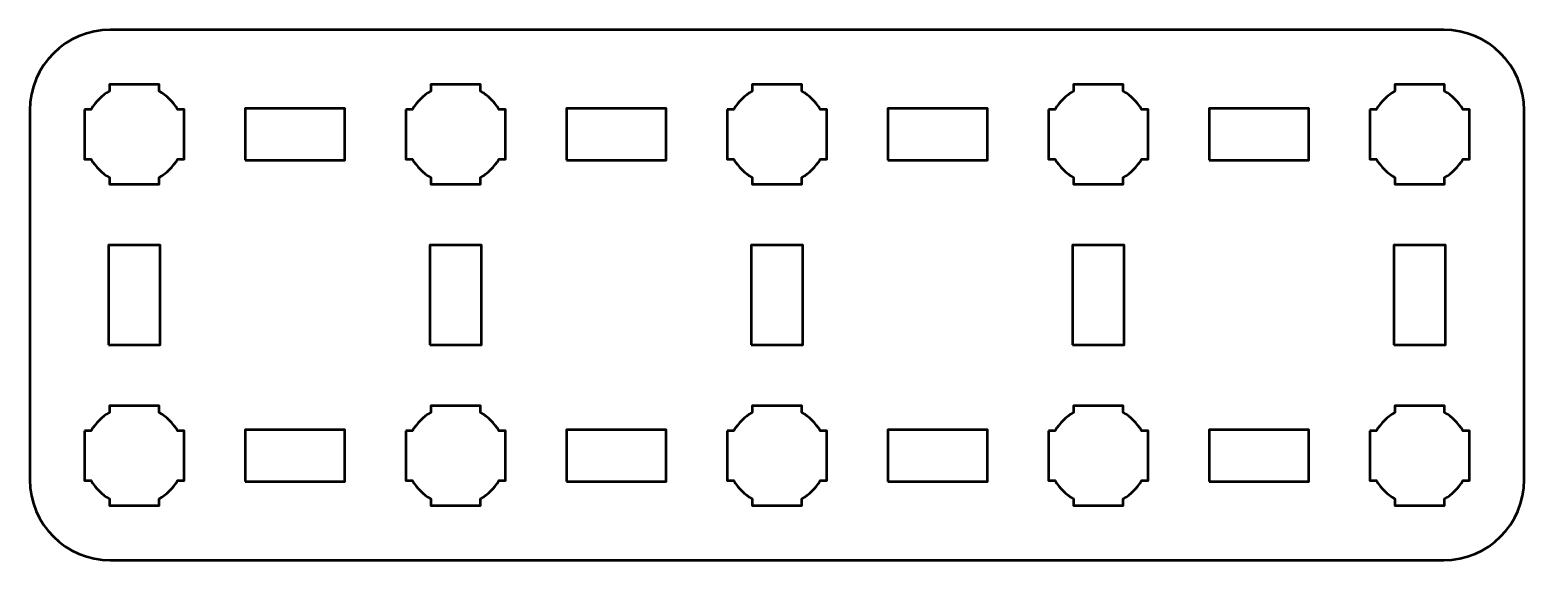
# Model space of a CAD drawing. Header units: centimetres. Extents: x -15.15 to -5.85, y -16.5 to -13.2.
import ezdxf

# ---------------------------------------------------------------- set-up
doc = ezdxf.new("R2010")
doc.units = ezdxf.units.CM
doc.header["$MEASUREMENT"] = 0
doc.layers.add('Layer 1', color=7, linetype='Continuous')

msp = doc.modelspace()

# ---------------------------------------------------------------- linework, layer by layer
at = {"layer": 'Layer 1', "color": 250, "lineweight": 53}
for points in [[(-13.81, -14.01), (-13.19, -14.01), (-13.19, -13.69), (-13.81, -13.69), (-13.81, -14.01)], [(-11.81, -14.01), (-11.19, -14.01), (-11.19, -13.69), (-11.81, -13.69), (-11.81, -14.01)], [(-9.81, -14.01), (-9.19, -14.01), (-9.19, -13.69), (-9.81, -13.69), (-9.81, -14.01)], [(-7.81, -14.01), (-7.19, -14.01), (-7.19, -13.69), (-7.81, -13.69), (-7.81, -14.01)], [(-14.66, -15.16), (-14.34, -15.16), (-14.34, -14.54), (-14.66, -14.54), (-14.66, -15.16)], [(-12.66, -15.16), (-12.34, -15.16), (-12.34, -14.54), (-12.66, -14.54), (-12.66, -15.16)], [(-10.66, -15.16), (-10.34, -15.16), (-10.34, -14.54), (-10.66, -14.54), (-10.66, -15.16)], [(-8.66, -15.16), (-8.34, -15.16), (-8.34, -14.54), (-8.66, -14.54), (-8.66, -15.16)], [(-6.66, -15.16), (-6.34, -15.16), (-6.34, -14.54), (-6.66, -14.54), (-6.66, -15.16)], [(-13.81, -16.01), (-13.19, -16.01), (-13.19, -15.69), (-13.81, -15.69), (-13.81, -16.01)], [(-11.81, -16.01), (-11.19, -16.01), (-11.19, -15.69), (-11.81, -15.69), (-11.81, -16.01)], [(-9.81, -16.01), (-9.19, -16.01), (-9.19, -15.69), (-9.81, -15.69), (-9.81, -16.01)], [(-7.81, -16.01), (-7.19, -16.01), (-7.19, -15.69), (-7.81, -15.69), (-7.81, -16.01)]]:
    msp.add_lwpolyline(points, close=True, dxfattribs=at)
msp.add_open_spline([(-15.15, -16), (-15.15, -16), (-15.15, -13.7), (-15.15, -13.7), (-15.15, -13.7), (-15.15, -13.42391), (-14.92609, -13.2), (-14.65, -13.2), (-14.65, -13.2), (-14.65, -13.2), (-6.35, -13.2), (-6.35, -13.2), (-6.35, -13.2), (-6.07391, -13.2), (-5.85, -13.42391), (-5.85, -13.7), (-5.85, -13.7), (-5.85, -13.7), (-5.85, -16), (-5.85, -16), (-5.85, -16), (-5.85, -16.27609), (-6.07391, -16.5), (-6.35, -16.5), (-6.35, -16.5), (-6.35, -16.5), (-14.65, -16.5), (-14.65, -16.5), (-14.65, -16.5), (-14.92609, -16.5), (-15.15, -16.27609), (-15.15, -16)], degree=3, knots=[0, 0, 0, 0, 0.125, 0.125, 0.125, 0.125, 0.25, 0.25, 0.25, 0.25, 0.375, 0.375, 0.375, 0.375, 0.5, 0.5, 0.5, 0.5, 0.625, 0.625, 0.625, 0.625, 0.75, 0.75, 0.75, 0.75, 0.875, 0.875, 0.875, 0.875, 1, 1, 1, 1], dxfattribs=at)
at = {"layer": 'Layer 1', "lineweight": 53}
for points in [[(-14.81, -13.695), (-14.81, -13.695), (-14.76851, -13.695), (-14.76851, -13.695), (-14.76851, -13.695), (-14.74128, -13.64795), (-14.70205, -13.60872), (-14.655, -13.58149), (-14.655, -13.58149), (-14.655, -13.58149), (-14.655, -13.54), (-14.655, -13.54), (-14.655, -13.54), (-14.655, -13.54), (-14.5, -13.54), (-14.5, -13.54), (-14.5, -13.54), (-14.5, -13.54), (-14.345, -13.54), (-14.345, -13.54), (-14.345, -13.54), (-14.345, -13.54), (-14.345, -13.58149), (-14.345, -13.58149), (-14.345, -13.58149), (-14.29795, -13.60872), (-14.25872, -13.64795), (-14.23149, -13.695), (-14.23149, -13.695), (-14.23149, -13.695), (-14.19, -13.695), (-14.19, -13.695), (-14.19, -13.695), (-14.19, -13.695), (-14.19, -13.85), (-14.19, -13.85), (-14.19, -13.85), (-14.19, -13.85), (-14.19, -14.005), (-14.19, -14.005), (-14.19, -14.005), (-14.19, -14.005), (-14.23149, -14.005), (-14.23149, -14.005), (-14.23149, -14.005), (-14.25872, -14.05205), (-14.29795, -14.09128), (-14.345, -14.11851), (-14.345, -14.11851), (-14.345, -14.11851), (-14.345, -14.16), (-14.345, -14.16), (-14.345, -14.16), (-14.345, -14.16), (-14.5, -14.16), (-14.5, -14.16), (-14.5, -14.16), (-14.5, -14.16), (-14.655, -14.16), (-14.655, -14.16), (-14.655, -14.16), (-14.655, -14.16), (-14.655, -14.11851), (-14.655, -14.11851), (-14.655, -14.11851), (-14.70205, -14.09128), (-14.74128, -14.05205), (-14.76851, -14.005), (-14.76851, -14.005), (-14.76851, -14.005), (-14.81, -14.005), (-14.81, -14.005), (-14.81, -14.005), (-14.81, -14.005), (-14.81, -13.85), (-14.81, -13.85), (-14.81, -13.85), (-14.81, -13.85), (-14.81, -13.695), (-14.81, -13.695)], [(-12.81, -13.695), (-12.81, -13.695), (-12.76851, -13.695), (-12.76851, -13.695), (-12.76851, -13.695), (-12.74128, -13.64795), (-12.70205, -13.60872), (-12.655, -13.58149), (-12.655, -13.58149), (-12.655, -13.58149), (-12.655, -13.54), (-12.655, -13.54), (-12.655, -13.54), (-12.655, -13.54), (-12.5, -13.54), (-12.5, -13.54), (-12.5, -13.54), (-12.5, -13.54), (-12.345, -13.54), (-12.345, -13.54), (-12.345, -13.54), (-12.345, -13.54), (-12.345, -13.58149), (-12.345, -13.58149), (-12.345, -13.58149), (-12.29795, -13.60872), (-12.25872, -13.64795), (-12.23149, -13.695), (-12.23149, -13.695), (-12.23149, -13.695), (-12.19, -13.695), (-12.19, -13.695), (-12.19, -13.695), (-12.19, -13.695), (-12.19, -13.85), (-12.19, -13.85), (-12.19, -13.85), (-12.19, -13.85), (-12.19, -14.005), (-12.19, -14.005), (-12.19, -14.005), (-12.19, -14.005), (-12.23149, -14.005), (-12.23149, -14.005), (-12.23149, -14.005), (-12.25872, -14.05205), (-12.29795, -14.09128), (-12.345, -14.11851), (-12.345, -14.11851), (-12.345, -14.11851), (-12.345, -14.16), (-12.345, -14.16), (-12.345, -14.16), (-12.345, -14.16), (-12.5, -14.16), (-12.5, -14.16), (-12.5, -14.16), (-12.5, -14.16), (-12.655, -14.16), (-12.655, -14.16), (-12.655, -14.16), (-12.655, -14.16), (-12.655, -14.11851), (-12.655, -14.11851), (-12.655, -14.11851), (-12.70205, -14.09128), (-12.74128, -14.05205), (-12.76851, -14.005), (-12.76851, -14.005), (-12.76851, -14.005), (-12.81, -14.005), (-12.81, -14.005), (-12.81, -14.005), (-12.81, -14.005), (-12.81, -13.85), (-12.81, -13.85), (-12.81, -13.85), (-12.81, -13.85), (-12.81, -13.695), (-12.81, -13.695)], [(-10.81, -13.695), (-10.81, -13.695), (-10.76851, -13.695), (-10.76851, -13.695), (-10.76851, -13.695), (-10.74128, -13.64795), (-10.70205, -13.60872), (-10.655, -13.58149), (-10.655, -13.58149), (-10.655, -13.58149), (-10.655, -13.54), (-10.655, -13.54), (-10.655, -13.54), (-10.655, -13.54), (-10.5, -13.54), (-10.5, -13.54), (-10.5, -13.54), (-10.5, -13.54), (-10.345, -13.54), (-10.345, -13.54), (-10.345, -13.54), (-10.345, -13.54), (-10.345, -13.58149), (-10.345, -13.58149), (-10.345, -13.58149), (-10.29795, -13.60872), (-10.25872, -13.64795), (-10.23149, -13.695), (-10.23149, -13.695), (-10.23149, -13.695), (-10.19, -13.695), (-10.19, -13.695), (-10.19, -13.695), (-10.19, -13.695), (-10.19, -13.85), (-10.19, -13.85), (-10.19, -13.85), (-10.19, -13.85), (-10.19, -14.005), (-10.19, -14.005), (-10.19, -14.005), (-10.19, -14.005), (-10.23149, -14.005), (-10.23149, -14.005), (-10.23149, -14.005), (-10.25872, -14.05205), (-10.29795, -14.09128), (-10.345, -14.11851), (-10.345, -14.11851), (-10.345, -14.11851), (-10.345, -14.16), (-10.345, -14.16), (-10.345, -14.16), (-10.345, -14.16), (-10.5, -14.16), (-10.5, -14.16), (-10.5, -14.16), (-10.5, -14.16), (-10.655, -14.16), (-10.655, -14.16), (-10.655, -14.16), (-10.655, -14.16), (-10.655, -14.11851), (-10.655, -14.11851), (-10.655, -14.11851), (-10.70205, -14.09128), (-10.74128, -14.05205), (-10.76851, -14.005), (-10.76851, -14.005), (-10.76851, -14.005), (-10.81, -14.005), (-10.81, -14.005), (-10.81, -14.005), (-10.81, -14.005), (-10.81, -13.85), (-10.81, -13.85), (-10.81, -13.85), (-10.81, -13.85), (-10.81, -13.695), (-10.81, -13.695)], [(-8.81, -13.695), (-8.81, -13.695), (-8.76851, -13.695), (-8.76851, -13.695), (-8.76851, -13.695), (-8.74128, -13.64795), (-8.70205, -13.60872), (-8.655, -13.58149), (-8.655, -13.58149), (-8.655, -13.58149), (-8.655, -13.54), (-8.655, -13.54), (-8.655, -13.54), (-8.655, -13.54), (-8.5, -13.54), (-8.5, -13.54), (-8.5, -13.54), (-8.5, -13.54), (-8.345, -13.54), (-8.345, -13.54), (-8.345, -13.54), (-8.345, -13.54), (-8.345, -13.58149), (-8.345, -13.58149), (-8.345, -13.58149), (-8.29795, -13.60872), (-8.25872, -13.64795), (-8.23149, -13.695), (-8.23149, -13.695), (-8.23149, -13.695), (-8.19, -13.695), (-8.19, -13.695), (-8.19, -13.695), (-8.19, -13.695), (-8.19, -13.85), (-8.19, -13.85), (-8.19, -13.85), (-8.19, -13.85), (-8.19, -14.005), (-8.19, -14.005), (-8.19, -14.005), (-8.19, -14.005), (-8.23149, -14.005), (-8.23149, -14.005), (-8.23149, -14.005), (-8.25872, -14.05205), (-8.29795, -14.09128), (-8.345, -14.11851), (-8.345, -14.11851), (-8.345, -14.11851), (-8.345, -14.16), (-8.345, -14.16), (-8.345, -14.16), (-8.345, -14.16), (-8.5, -14.16), (-8.5, -14.16), (-8.5, -14.16), (-8.5, -14.16), (-8.655, -14.16), (-8.655, -14.16), (-8.655, -14.16), (-8.655, -14.16), (-8.655, -14.11851), (-8.655, -14.11851), (-8.655, -14.11851), (-8.70205, -14.09128), (-8.74128, -14.05205), (-8.76851, -14.005), (-8.76851, -14.005), (-8.76851, -14.005), (-8.81, -14.005), (-8.81, -14.005), (-8.81, -14.005), (-8.81, -14.005), (-8.81, -13.85), (-8.81, -13.85), (-8.81, -13.85), (-8.81, -13.85), (-8.81, -13.695), (-8.81, -13.695)], [(-6.81, -13.695), (-6.81, -13.695), (-6.76851, -13.695), (-6.76851, -13.695), (-6.76851, -13.695), (-6.74128, -13.64795), (-6.70205, -13.60872), (-6.655, -13.58149), (-6.655, -13.58149), (-6.655, -13.58149), (-6.655, -13.54), (-6.655, -13.54), (-6.655, -13.54), (-6.655, -13.54), (-6.5, -13.54), (-6.5, -13.54), (-6.5, -13.54), (-6.5, -13.54), (-6.345, -13.54), (-6.345, -13.54), (-6.345, -13.54), (-6.345, -13.54), (-6.345, -13.58149), (-6.345, -13.58149), (-6.345, -13.58149), (-6.29795, -13.60872), (-6.25872, -13.64795), (-6.23149, -13.695), (-6.23149, -13.695), (-6.23149, -13.695), (-6.19, -13.695), (-6.19, -13.695), (-6.19, -13.695), (-6.19, -13.695), (-6.19, -13.85), (-6.19, -13.85), (-6.19, -13.85), (-6.19, -13.85), (-6.19, -14.005), (-6.19, -14.005), (-6.19, -14.005), (-6.19, -14.005), (-6.23149, -14.005), (-6.23149, -14.005), (-6.23149, -14.005), (-6.25872, -14.05205), (-6.29795, -14.09128), (-6.345, -14.11851), (-6.345, -14.11851), (-6.345, -14.11851), (-6.345, -14.16), (-6.345, -14.16), (-6.345, -14.16), (-6.345, -14.16), (-6.5, -14.16), (-6.5, -14.16), (-6.5, -14.16), (-6.5, -14.16), (-6.655, -14.16), (-6.655, -14.16), (-6.655, -14.16), (-6.655, -14.16), (-6.655, -14.11851), (-6.655, -14.11851), (-6.655, -14.11851), (-6.70205, -14.09128), (-6.74128, -14.05205), (-6.76851, -14.005), (-6.76851, -14.005), (-6.76851, -14.005), (-6.81, -14.005), (-6.81, -14.005), (-6.81, -14.005), (-6.81, -14.005), (-6.81, -13.85), (-6.81, -13.85), (-6.81, -13.85), (-6.81, -13.85), (-6.81, -13.695), (-6.81, -13.695)], [(-14.81, -15.695), (-14.81, -15.695), (-14.76851, -15.695), (-14.76851, -15.695), (-14.76851, -15.695), (-14.74128, -15.64795), (-14.70205, -15.60872), (-14.655, -15.58149), (-14.655, -15.58149), (-14.655, -15.58149), (-14.655, -15.54), (-14.655, -15.54), (-14.655, -15.54), (-14.655, -15.54), (-14.5, -15.54), (-14.5, -15.54), (-14.5, -15.54), (-14.5, -15.54), (-14.345, -15.54), (-14.345, -15.54), (-14.345, -15.54), (-14.345, -15.54), (-14.345, -15.58149), (-14.345, -15.58149), (-14.345, -15.58149), (-14.29795, -15.60872), (-14.25872, -15.64795), (-14.23149, -15.695), (-14.23149, -15.695), (-14.23149, -15.695), (-14.19, -15.695), (-14.19, -15.695), (-14.19, -15.695), (-14.19, -15.695), (-14.19, -15.85), (-14.19, -15.85), (-14.19, -15.85), (-14.19, -15.85), (-14.19, -16.005), (-14.19, -16.005), (-14.19, -16.005), (-14.19, -16.005), (-14.23149, -16.005), (-14.23149, -16.005), (-14.23149, -16.005), (-14.25872, -16.05205), (-14.29795, -16.09128), (-14.345, -16.11851), (-14.345, -16.11851), (-14.345, -16.11851), (-14.345, -16.16), (-14.345, -16.16), (-14.345, -16.16), (-14.345, -16.16), (-14.5, -16.16), (-14.5, -16.16), (-14.5, -16.16), (-14.5, -16.16), (-14.655, -16.16), (-14.655, -16.16), (-14.655, -16.16), (-14.655, -16.16), (-14.655, -16.11851), (-14.655, -16.11851), (-14.655, -16.11851), (-14.70205, -16.09128), (-14.74128, -16.05205), (-14.76851, -16.005), (-14.76851, -16.005), (-14.76851, -16.005), (-14.81, -16.005), (-14.81, -16.005), (-14.81, -16.005), (-14.81, -16.005), (-14.81, -15.85), (-14.81, -15.85), (-14.81, -15.85), (-14.81, -15.85), (-14.81, -15.695), (-14.81, -15.695)], [(-12.81, -15.695), (-12.81, -15.695), (-12.76851, -15.695), (-12.76851, -15.695), (-12.76851, -15.695), (-12.74128, -15.64795), (-12.70205, -15.60872), (-12.655, -15.58149), (-12.655, -15.58149), (-12.655, -15.58149), (-12.655, -15.54), (-12.655, -15.54), (-12.655, -15.54), (-12.655, -15.54), (-12.5, -15.54), (-12.5, -15.54), (-12.5, -15.54), (-12.5, -15.54), (-12.345, -15.54), (-12.345, -15.54), (-12.345, -15.54), (-12.345, -15.54), (-12.345, -15.58149), (-12.345, -15.58149), (-12.345, -15.58149), (-12.29795, -15.60872), (-12.25872, -15.64795), (-12.23149, -15.695), (-12.23149, -15.695), (-12.23149, -15.695), (-12.19, -15.695), (-12.19, -15.695), (-12.19, -15.695), (-12.19, -15.695), (-12.19, -15.85), (-12.19, -15.85), (-12.19, -15.85), (-12.19, -15.85), (-12.19, -16.005), (-12.19, -16.005), (-12.19, -16.005), (-12.19, -16.005), (-12.23149, -16.005), (-12.23149, -16.005), (-12.23149, -16.005), (-12.25872, -16.05205), (-12.29795, -16.09128), (-12.345, -16.11851), (-12.345, -16.11851), (-12.345, -16.11851), (-12.345, -16.16), (-12.345, -16.16), (-12.345, -16.16), (-12.345, -16.16), (-12.5, -16.16), (-12.5, -16.16), (-12.5, -16.16), (-12.5, -16.16), (-12.655, -16.16), (-12.655, -16.16), (-12.655, -16.16), (-12.655, -16.16), (-12.655, -16.11851), (-12.655, -16.11851), (-12.655, -16.11851), (-12.70205, -16.09128), (-12.74128, -16.05205), (-12.76851, -16.005), (-12.76851, -16.005), (-12.76851, -16.005), (-12.81, -16.005), (-12.81, -16.005), (-12.81, -16.005), (-12.81, -16.005), (-12.81, -15.85), (-12.81, -15.85), (-12.81, -15.85), (-12.81, -15.85), (-12.81, -15.695), (-12.81, -15.695)], [(-10.81, -15.695), (-10.81, -15.695), (-10.76851, -15.695), (-10.76851, -15.695), (-10.76851, -15.695), (-10.74128, -15.64795), (-10.70205, -15.60872), (-10.655, -15.58149), (-10.655, -15.58149), (-10.655, -15.58149), (-10.655, -15.54), (-10.655, -15.54), (-10.655, -15.54), (-10.655, -15.54), (-10.5, -15.54), (-10.5, -15.54), (-10.5, -15.54), (-10.5, -15.54), (-10.345, -15.54), (-10.345, -15.54), (-10.345, -15.54), (-10.345, -15.54), (-10.345, -15.58149), (-10.345, -15.58149), (-10.345, -15.58149), (-10.29795, -15.60872), (-10.25872, -15.64795), (-10.23149, -15.695), (-10.23149, -15.695), (-10.23149, -15.695), (-10.19, -15.695), (-10.19, -15.695), (-10.19, -15.695), (-10.19, -15.695), (-10.19, -15.85), (-10.19, -15.85), (-10.19, -15.85), (-10.19, -15.85), (-10.19, -16.005), (-10.19, -16.005), (-10.19, -16.005), (-10.19, -16.005), (-10.23149, -16.005), (-10.23149, -16.005), (-10.23149, -16.005), (-10.25872, -16.05205), (-10.29795, -16.09128), (-10.345, -16.11851), (-10.345, -16.11851), (-10.345, -16.11851), (-10.345, -16.16), (-10.345, -16.16), (-10.345, -16.16), (-10.345, -16.16), (-10.5, -16.16), (-10.5, -16.16), (-10.5, -16.16), (-10.5, -16.16), (-10.655, -16.16), (-10.655, -16.16), (-10.655, -16.16), (-10.655, -16.16), (-10.655, -16.11851), (-10.655, -16.11851), (-10.655, -16.11851), (-10.70205, -16.09128), (-10.74128, -16.05205), (-10.76851, -16.005), (-10.76851, -16.005), (-10.76851, -16.005), (-10.81, -16.005), (-10.81, -16.005), (-10.81, -16.005), (-10.81, -16.005), (-10.81, -15.85), (-10.81, -15.85), (-10.81, -15.85), (-10.81, -15.85), (-10.81, -15.695), (-10.81, -15.695)], [(-8.81, -15.695), (-8.81, -15.695), (-8.76851, -15.695), (-8.76851, -15.695), (-8.76851, -15.695), (-8.74128, -15.64795), (-8.70205, -15.60872), (-8.655, -15.58149), (-8.655, -15.58149), (-8.655, -15.58149), (-8.655, -15.54), (-8.655, -15.54), (-8.655, -15.54), (-8.655, -15.54), (-8.5, -15.54), (-8.5, -15.54), (-8.5, -15.54), (-8.5, -15.54), (-8.345, -15.54), (-8.345, -15.54), (-8.345, -15.54), (-8.345, -15.54), (-8.345, -15.58149), (-8.345, -15.58149), (-8.345, -15.58149), (-8.29795, -15.60872), (-8.25872, -15.64795), (-8.23149, -15.695), (-8.23149, -15.695), (-8.23149, -15.695), (-8.19, -15.695), (-8.19, -15.695), (-8.19, -15.695), (-8.19, -15.695), (-8.19, -15.85), (-8.19, -15.85), (-8.19, -15.85), (-8.19, -15.85), (-8.19, -16.005), (-8.19, -16.005), (-8.19, -16.005), (-8.19, -16.005), (-8.23149, -16.005), (-8.23149, -16.005), (-8.23149, -16.005), (-8.25872, -16.05205), (-8.29795, -16.09128), (-8.345, -16.11851), (-8.345, -16.11851), (-8.345, -16.11851), (-8.345, -16.16), (-8.345, -16.16), (-8.345, -16.16), (-8.345, -16.16), (-8.5, -16.16), (-8.5, -16.16), (-8.5, -16.16), (-8.5, -16.16), (-8.655, -16.16), (-8.655, -16.16), (-8.655, -16.16), (-8.655, -16.16), (-8.655, -16.11851), (-8.655, -16.11851), (-8.655, -16.11851), (-8.70205, -16.09128), (-8.74128, -16.05205), (-8.76851, -16.005), (-8.76851, -16.005), (-8.76851, -16.005), (-8.81, -16.005), (-8.81, -16.005), (-8.81, -16.005), (-8.81, -16.005), (-8.81, -15.85), (-8.81, -15.85), (-8.81, -15.85), (-8.81, -15.85), (-8.81, -15.695), (-8.81, -15.695)], [(-6.81, -15.695), (-6.81, -15.695), (-6.76851, -15.695), (-6.76851, -15.695), (-6.76851, -15.695), (-6.74128, -15.64795), (-6.70205, -15.60872), (-6.655, -15.58149), (-6.655, -15.58149), (-6.655, -15.58149), (-6.655, -15.54), (-6.655, -15.54), (-6.655, -15.54), (-6.655, -15.54), (-6.5, -15.54), (-6.5, -15.54), (-6.5, -15.54), (-6.5, -15.54), (-6.345, -15.54), (-6.345, -15.54), (-6.345, -15.54), (-6.345, -15.54), (-6.345, -15.58149), (-6.345, -15.58149), (-6.345, -15.58149), (-6.29795, -15.60872), (-6.25872, -15.64795), (-6.23149, -15.695), (-6.23149, -15.695), (-6.23149, -15.695), (-6.19, -15.695), (-6.19, -15.695), (-6.19, -15.695), (-6.19, -15.695), (-6.19, -15.85), (-6.19, -15.85), (-6.19, -15.85), (-6.19, -15.85), (-6.19, -16.005), (-6.19, -16.005), (-6.19, -16.005), (-6.19, -16.005), (-6.23149, -16.005), (-6.23149, -16.005), (-6.23149, -16.005), (-6.25872, -16.05205), (-6.29795, -16.09128), (-6.345, -16.11851), (-6.345, -16.11851), (-6.345, -16.11851), (-6.345, -16.16), (-6.345, -16.16), (-6.345, -16.16), (-6.345, -16.16), (-6.5, -16.16), (-6.5, -16.16), (-6.5, -16.16), (-6.5, -16.16), (-6.655, -16.16), (-6.655, -16.16), (-6.655, -16.16), (-6.655, -16.16), (-6.655, -16.11851), (-6.655, -16.11851), (-6.655, -16.11851), (-6.70205, -16.09128), (-6.74128, -16.05205), (-6.76851, -16.005), (-6.76851, -16.005), (-6.76851, -16.005), (-6.81, -16.005), (-6.81, -16.005), (-6.81, -16.005), (-6.81, -16.005), (-6.81, -15.85), (-6.81, -15.85), (-6.81, -15.85), (-6.81, -15.85), (-6.81, -15.695), (-6.81, -15.695)]]:
    msp.add_open_spline(points, degree=3, knots=[0, 0, 0, 0, 0.05, 0.05, 0.05, 0.05, 0.1, 0.1, 0.1, 0.1, 0.15, 0.15, 0.15, 0.15, 0.2, 0.2, 0.2, 0.2, 0.25, 0.25, 0.25, 0.25, 0.3, 0.3, 0.3, 0.3, 0.35, 0.35, 0.35, 0.35, 0.4, 0.4, 0.4, 0.4, 0.45, 0.45, 0.45, 0.45, 0.5, 0.5, 0.5, 0.5, 0.55, 0.55, 0.55, 0.55, 0.6, 0.6, 0.6, 0.6, 0.65, 0.65, 0.65, 0.65, 0.7, 0.7, 0.7, 0.7, 0.75, 0.75, 0.75, 0.75, 0.8, 0.8, 0.8, 0.8, 0.85, 0.85, 0.85, 0.85, 0.9, 0.9, 0.9, 0.9, 0.95, 0.95, 0.95, 0.95, 1, 1, 1, 1], dxfattribs=at)

doc.saveas('drawing.dxf')
